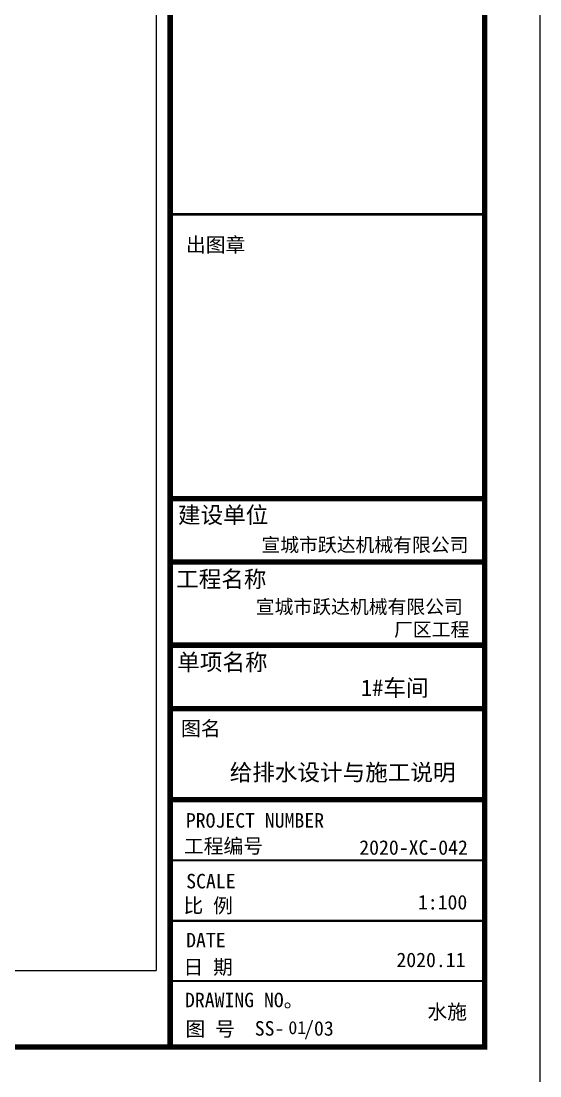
# Model space of a CAD drawing. Extents: x 185245 to 2166646, y -19957 to 815000.
# Drawn here: x 2012996 to 2022398, y 661438 to 680548 of the extents above; entities that cross this region are included whole.
import ezdxf

# ---------------------------------------------------------------- set-up
doc = ezdxf.new("R2010")
doc.units = 0
doc.header["$LTSCALE"] = 1000
doc.header["$MEASUREMENT"] = 0
doc.layers.add('PUB_TEXT', color=7, linetype='Continuous')
doc.layers.add('图框', color=4, linetype='Continuous')
doc.styles.add('宋体', font='')
doc.styles.add('黑体', font='simhei.ttf')
doc.styles.get('宋体').set_extended_font_data('NSimSun')

msp = doc.modelspace()

# ---------------------------------------------------------------- linework, layer by layer
at = {"color": 0}
for p in [(2015446.8, 698144.4, 0), (1965798, 663347.7, 0)]:
    msp.add_line(p, (2015446.8, 663347.7, 0), dxfattribs=at)
for p, q in [((2015698, 671896.7, 0), (2021297, 671896.7, 0)), ((2015698, 670746.7, 0), (2021298.8, 670746.7, 0)), ((2015698, 669242.5, 0), (2021318.8, 669242.5, 0)), ((2015698, 668092.5, 0), (2021318.8, 668092.5, 0))]:
    msp.add_line(p, q)
at = {"color": 3, "elevation": 0}
msp.add_lwpolyline([(1962998, 660962.7), (1962998, 702962.7), (2022398, 702962.7), (2022398, 660962.7)], close=True, dxfattribs=at)
at = {"const_width": 100, "elevation": 0}
msp.add_lwpolyline([(1965498, 661962.7), (2021398, 661962.7), (2021398, 701962.7), (1965498, 701962.7)], close=True, dxfattribs=at)
at = {"layer": 'PUB_TEXT'}
msp.add_line((2015698, 667271.7, 0), (2015698, 673278.6, 0), dxfattribs=at)
at = {"layer": '图框', "color": 4}
msp.add_line((2015698, 701962.7, 0), (2015698, 661962.7, 0), dxfattribs=at)
at = {"layer": '图框', "color": 0}
for p, q in [((2015698, 671896.7, 0), (2021376.2, 671896.7, 0)), ((2015698, 666442.4, 0), (2021398, 666442.4, 0))]:
    msp.add_line(p, q, dxfattribs=at)
at = {"layer": '图框', "color": 4, "elevation": 0}
for points, const_width in [([(2015698, 701962.7), (2015698, 661962.7)], 98.6), ([(2015698, 671896.7), (2021376.2, 671896.7)], 99.6), ([(2015698, 670746.7), (2021378, 670746.7)], 99.6), ([(2015698, 669242.5), (2021398, 669242.5)], 99.6), ([(2015698, 668092.5), (2021398, 668092.5)], 99.6), ([(2015698, 666442.4), (2021398, 666442.4)], 99.6), ([(2015698, 665343.5), (2021398, 665343.5)], 40.3), ([(2015698, 664246.6), (2021398, 664246.6)], 40.3), ([(2015698, 663157.9), (2021398, 663157.9)], 40.3)]:
    msp.add_lwpolyline(points, dxfattribs=dict(at, const_width=const_width))
at = {"layer": '图框', "color": 4, "const_width": 98.6, "elevation": 0}
msp.add_lwpolyline([(2015698, 701962.7), (2021398, 701962.7), (2021398, 661962.7), (2015698, 661962.7)], close=True, dxfattribs=at)
at = {"layer": '图框', "color": 0, "elevation": 0}
for points, const_width in [([(2015698, 677045.1), (2021398, 677045.1)], 50), ([(2015698, 671896.7), (2021376.2, 671896.7)], 40.3), ([(2015698, 666442.4), (2021398, 666442.4)], 40.3)]:
    msp.add_lwpolyline(points, dxfattribs=dict(at, const_width=const_width))

# ---------------------------------------------------------------- texts
at = {"layer": 'PUB_TEXT'}
for s, height, style, p in [('宣城市跃达机械有限公司', 250, '黑体', (2017351.4, 670933.8, 0)), ('宣城市跃达机械有限公司', 250, '黑体', (2017249.6, 669812.3, 0)), ('厂区工程', 250, '黑体', (2019755.4, 669400.5, 0)), ('1#车间', 300, '黑体', (2019154, 668318.9, 0)), ('给排水设计与施工说明', 300, '宋体', (2016776.7, 666787, 0)), ('2020-XC-042', 262.944, '黑体', (2019124.8, 665444.2, 0)), ('1:100', 262.94, '黑体', (2020187.3, 664452.8, 0)), ('2020.11', 262.94, '黑体', (2019797.6, 663408.5, 0)), ('水施', 262.94, '黑体', (2020359.4, 662467.8, 0)), ('SS-  /03', 262.94, '黑体', (2017230.6, 662167, 0)), ('01', 236.65, '黑体', (2017840.1, 662194.1, 0))]:
    msp.add_text(s, height=height, dxfattribs=dict(at, style=style)).set_placement(p)
at = {"layer": '图框', "color": 4, "style": '黑体'}
for s, height, p in [('出图章', 262.94, (2015984, 676364.7, 0)), ('建设单位', 300, (2015839.2, 671450.3, 0)), ('工程名称', 300, (2015805.9, 670288.3, 0)), ('单项名称', 300, (2015825.9, 668784.1, 0)), ('图名', 262.94, (2015895.2, 667602, 0)), ('工程编号', 262.94, (2015946.6, 665470.6, 0)), ('SCALE', 262.94, (2015988.5, 664835.1, 0)), ('比 例', 262.94, (2015937.8, 664392.1, 0)), ('DATE', 262.94, (2015987.1, 663766.4, 0)), ('日 期', 262.94, (2015937.8, 663279.3, 0)), ('DRAWING NO。', 262.944, (2015966.4, 662681.7, 0)), ('图 号', 262.94, (2015975.1, 662156.7, 0))]:
    msp.add_text(s, height=height, dxfattribs=at).set_placement(p)
at = {"layer": '图框', "color": 0, "style": '黑体'}
msp.add_text('PROJECT NUMBER', height=262.944, dxfattribs=at).set_placement((2015982.1, 665935.4, 0))

doc.saveas('drawing.dxf')
